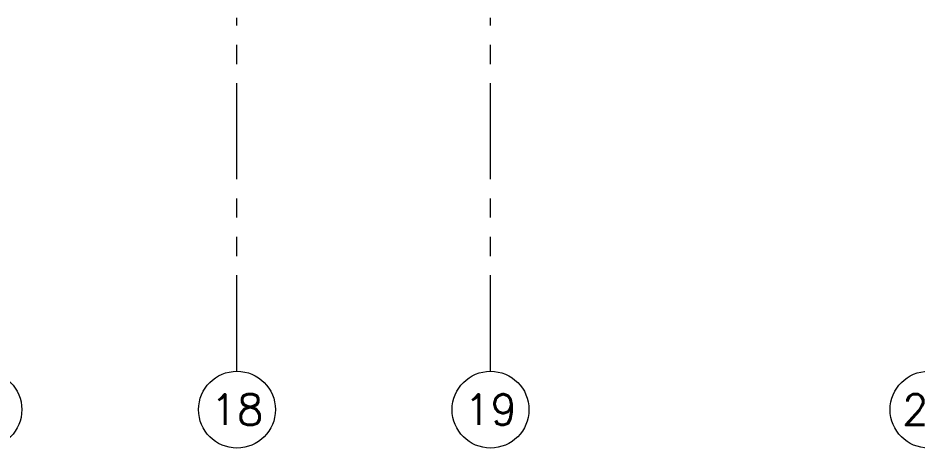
# Model space of a CAD drawing. Header units: millimetres. Extents: x 3738 to 3833, y 1327 to 1657.
# Drawn here: x 3806.67 to 3812.52, y 1428.44 to 1431.24 of the extents above; entities that cross this region are included whole.
import ezdxf
from ezdxf.enums import TextEntityAlignment as Align

# ---------------------------------------------------------------- set-up
doc = ezdxf.new("R2010")
doc.units = ezdxf.units.MM
doc.linetypes.add('PHANTOM', pattern=[63.5, 31.75, -6.35, 6.35, -6.35, 6.35, -6.35])
doc.linetypes.add('PHANTOM2', pattern=[1.25, 0.625, -0.125, 0.125, -0.125, 0.125, -0.125])
doc.layers.add('A-EJES', color=251, linetype='PHANTOM', lineweight=13)
doc.styles.add('ROMANS', font='romans.shx', dxfattribs={"width": 0.8})

# ---------------------------------------------------------------- blocks, each defined once
blk = doc.blocks.new('Ejes_Torre C')
at = {"layer": 'A-EJES', "linetype": 'PHANTOM2'}
for points in [[(39.625, -2.8), (39.625, -0.5)], [(41.275, -2.7999), (41.275, -0.4999)]]:
    blk.add_lwpolyline(points, dxfattribs=at)
at = {"layer": 'A-EJES', "linetype": 'Continuous'}
for centre in [(37.975, -3.05), (39.625, -3.05), (41.275, -3.05), (44.125, -3.05)]:
    blk.add_circle(centre, 0.25, dxfattribs=at)
at = {"layer": 'A-EJES', "linetype": 'Continuous', "style": 'ROMANS'}
for s, p in [('18', (39.625, -3.05)), ('19', (41.275, -3.05)), ('20', (44.125, -3.05))]:
    blk.add_text(s, height=0.2, dxfattribs=at).set_placement(p, align=Align.MIDDLE_CENTER)

msp = doc.modelspace()

# ---------------------------------------------------------------- block references
at = {"layer": 'A-EJES'}
msp.add_blockref('Ejes_Torre C', (3768.4721, 1431.7379), dxfattribs=at)

doc.saveas('drawing.dxf')
